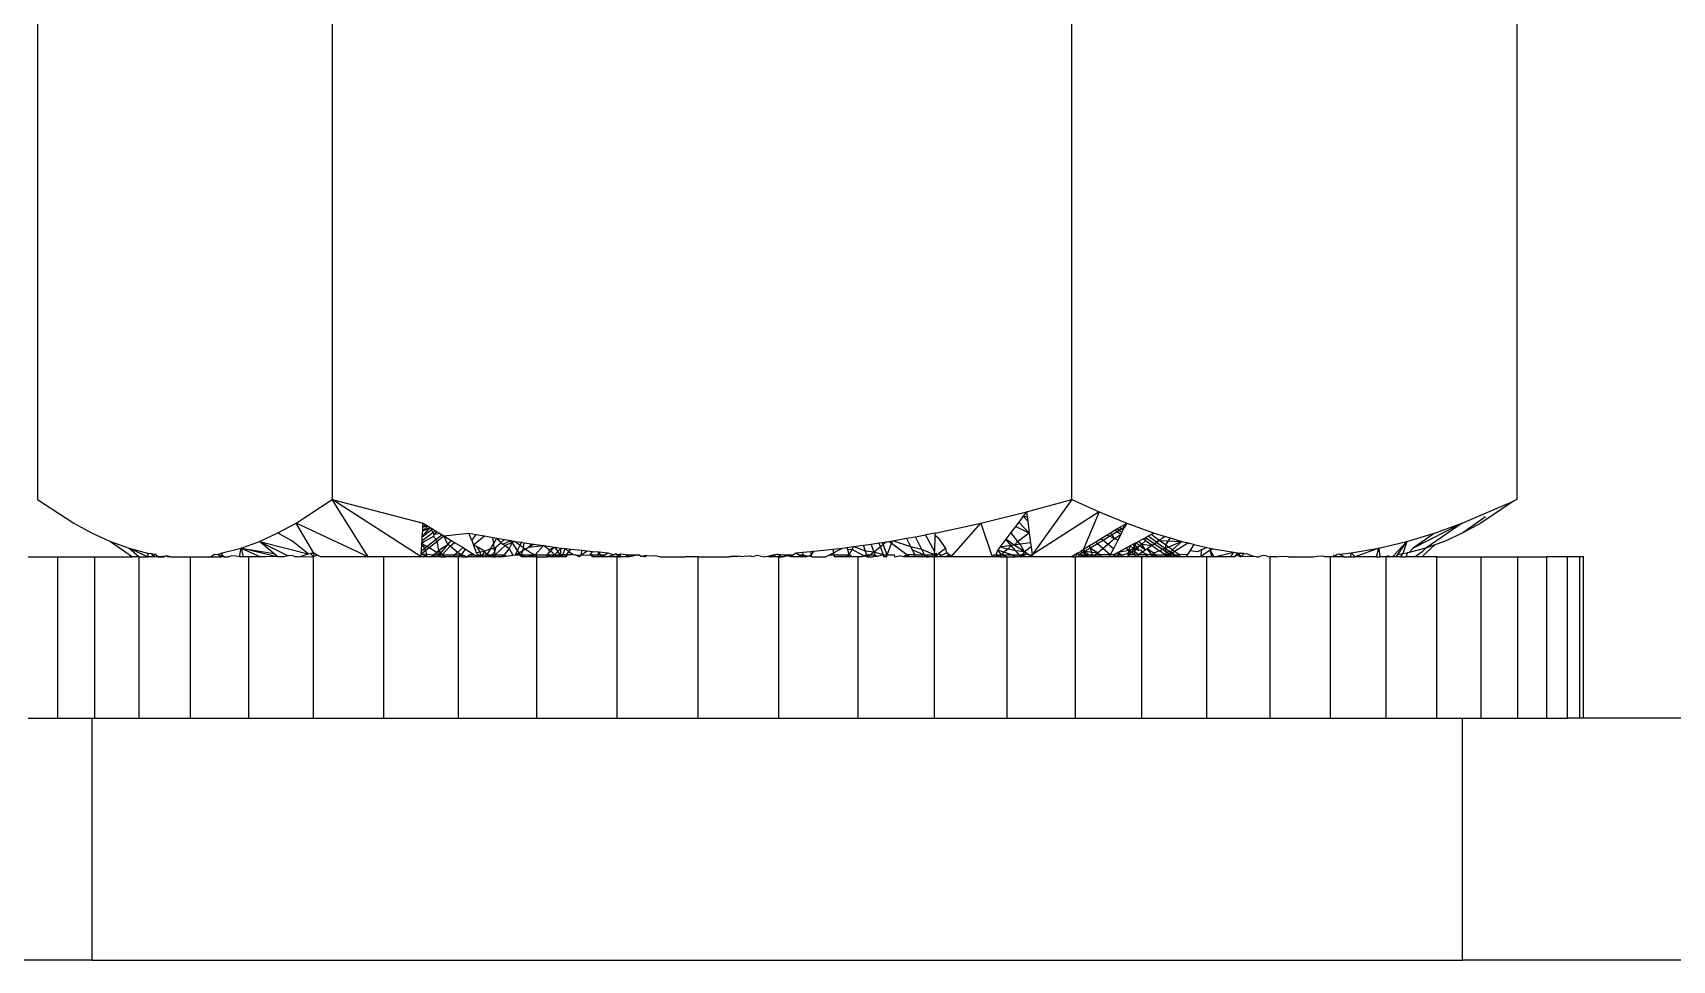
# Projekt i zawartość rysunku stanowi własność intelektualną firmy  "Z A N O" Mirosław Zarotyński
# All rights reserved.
# Model space of a CAD drawing. Header units: millimetres. Extents: x 243 to 2849, y 203 to 3454.
# Drawn here: x 664.19 to 684.52, y 1575.16 to 1586.66 of the extents above; entities that cross this region are included whole.
import ezdxf

# ---------------------------------------------------------------- set-up
doc = ezdxf.new("R2010")
doc.units = ezdxf.units.MM

msp = doc.modelspace()

# ---------------------------------------------------------------- linework, layer by layer
for p, q in [((664.25, 1587.442), (664.25, 1580.871)), ((667.906, 1587.442), (667.906, 1580.871)), ((677.08, 1580.871), (677.08, 1587.442)), ((682.599, 1587.442), (682.599, 1580.871)), ((664.25, 1580.871), (664.701, 1580.574)), ((667.459, 1580.577), (667.906, 1580.871)), ((667.906, 1580.871), (669.033, 1580.575)), ((668.353, 1580.156), (667.906, 1580.871)), ((669.008, 1580.156), (667.906, 1580.871)), ((676.516, 1580.715), (677.08, 1580.871)), ((677.08, 1580.871), (676.587, 1580.182)), ((677.08, 1580.871), (677.419, 1580.715)), ((681.92, 1580.574), (682.557, 1580.847)), ((682.557, 1580.847), (682.153, 1580.577)), ((682.599, 1580.871), (682.557, 1580.847)), ((675.95, 1580.574), (676.516, 1580.715)), ((676.476, 1580.662), (676.42, 1580.587)), ((676.516, 1580.715), (676.476, 1580.662)), ((676.531, 1580.602), (676.476, 1580.662)), ((676.525, 1580.649), (676.476, 1580.662)), ((676.516, 1580.715), (676.525, 1580.649)), ((676.525, 1580.649), (676.531, 1580.602)), ((677.419, 1580.715), (676.587, 1580.182)), ((677.419, 1580.715), (677.221, 1580.246)), ((677.419, 1580.715), (677.759, 1580.575)), ((682.209, 1580.655), (681.927, 1580.454)), ((664.701, 1580.574), (664.928, 1580.451)), ((664.928, 1580.451), (665.157, 1580.348)), ((667.005, 1580.35), (667.233, 1580.454)), ((667.233, 1580.454), (667.459, 1580.577)), ((667.233, 1580.454), (667.399, 1580.36)), ((668.353, 1580.156), (667.459, 1580.577)), ((667.678, 1580.202), (667.459, 1580.577)), ((669.02, 1580.359), (669.153, 1580.46)), ((669.023, 1580.404), (669.122, 1580.521)), ((669.023, 1580.404), (669.148, 1580.505)), ((669.023, 1580.404), (669.028, 1580.48)), ((669.028, 1580.48), (669.093, 1580.538)), ((669.028, 1580.48), (669.031, 1580.529)), ((669.028, 1580.48), (669.122, 1580.521)), ((669.031, 1580.529), (669.033, 1580.575)), ((669.031, 1580.529), (669.066, 1580.555)), ((669.031, 1580.529), (669.093, 1580.538)), ((669.033, 1580.575), (669.066, 1580.555)), ((669.066, 1580.555), (669.122, 1580.521)), ((669.122, 1580.521), (669.153, 1580.46)), ((669.122, 1580.521), (669.148, 1580.505)), ((669.148, 1580.505), (669.183, 1580.483)), ((669.148, 1580.505), (669.208, 1580.468)), ((669.153, 1580.46), (669.183, 1580.483)), ((669.153, 1580.46), (669.165, 1580.435)), ((669.165, 1580.435), (669.163, 1580.409)), ((669.208, 1580.468), (669.165, 1580.435)), ((669.165, 1580.435), (669.235, 1580.451)), ((669.183, 1580.483), (669.208, 1580.468)), ((669.195, 1580.377), (669.266, 1580.432)), ((669.208, 1580.468), (669.235, 1580.451)), ((669.235, 1580.451), (669.291, 1580.417)), ((669.235, 1580.451), (669.266, 1580.432)), ((669.266, 1580.432), (669.291, 1580.417)), ((669.291, 1580.417), (669.602, 1580.452)), ((669.602, 1580.452), (669.691, 1580.436)), ((669.637, 1580.361), (669.602, 1580.452)), ((669.637, 1580.361), (669.691, 1580.436)), ((669.691, 1580.436), (669.793, 1580.418)), ((675.141, 1580.408), (675.263, 1580.43)), ((675.382, 1580.452), (675.263, 1580.43)), ((675.376, 1580.23), (675.263, 1580.43)), ((675.382, 1580.452), (675.381, 1580.421)), ((675.382, 1580.452), (675.95, 1580.574)), ((675.582, 1580.156), (675.95, 1580.574)), ((675.95, 1580.574), (676.092, 1580.156)), ((676.321, 1580.458), (676.259, 1580.376)), ((676.38, 1580.536), (676.321, 1580.458)), ((676.411, 1580.347), (676.321, 1580.458)), ((676.42, 1580.587), (676.38, 1580.536)), ((676.551, 1580.451), (676.38, 1580.536)), ((676.551, 1580.451), (676.411, 1580.347)), ((676.551, 1580.451), (676.42, 1580.587)), ((676.531, 1580.602), (676.551, 1580.451)), ((676.551, 1580.451), (676.567, 1580.333)), ((677.519, 1580.428), (677.443, 1580.382)), ((677.558, 1580.452), (677.519, 1580.428)), ((677.519, 1580.428), (677.55, 1580.413)), ((677.58, 1580.431), (677.55, 1580.413)), ((677.616, 1580.487), (677.558, 1580.452)), ((677.58, 1580.431), (677.558, 1580.452)), ((677.641, 1580.468), (677.58, 1580.431)), ((677.608, 1580.384), (677.58, 1580.431)), ((677.608, 1580.384), (677.686, 1580.434)), ((677.643, 1580.504), (677.616, 1580.487)), ((677.641, 1580.468), (677.616, 1580.487)), ((677.732, 1580.524), (677.641, 1580.468)), ((677.686, 1580.434), (677.641, 1580.468)), ((677.67, 1580.52), (677.643, 1580.504)), ((677.7, 1580.461), (677.643, 1580.504)), ((677.686, 1580.434), (677.649, 1580.363)), ((677.715, 1580.548), (677.67, 1580.52)), ((677.714, 1580.488), (677.67, 1580.52)), ((677.7, 1580.461), (677.686, 1580.434)), ((677.7, 1580.461), (677.732, 1580.524)), ((677.715, 1580.548), (677.759, 1580.575)), ((677.732, 1580.524), (677.715, 1580.548)), ((677.759, 1580.575), (677.732, 1580.524)), ((677.759, 1580.575), (678.101, 1580.452)), ((678.064, 1580.433), (677.998, 1580.398)), ((678.101, 1580.452), (678.064, 1580.433)), ((678.163, 1580.361), (678.064, 1580.433)), ((678.101, 1580.452), (678.236, 1580.412)), ((681.234, 1580.349), (681.578, 1580.452)), ((681.92, 1580.574), (681.311, 1580.264)), ((681.578, 1580.452), (681.311, 1580.264)), ((681.92, 1580.574), (681.469, 1580.267)), ((681.578, 1580.452), (681.92, 1580.574)), ((681.927, 1580.454), (681.699, 1580.35)), ((682.153, 1580.577), (681.927, 1580.454)), ((665.157, 1580.348), (665.428, 1580.156)), ((665.157, 1580.348), (665.386, 1580.265)), ((665.386, 1580.265), (665.616, 1580.205)), ((665.386, 1580.265), (665.624, 1580.156)), ((665.386, 1580.265), (665.512, 1580.156)), ((666.543, 1580.206), (666.775, 1580.267)), ((666.755, 1580.156), (666.775, 1580.267)), ((666.775, 1580.267), (667.005, 1580.35)), ((666.775, 1580.267), (666.801, 1580.156)), ((667.204, 1580.163), (666.775, 1580.267)), ((666.775, 1580.267), (667.016, 1580.156)), ((666.775, 1580.267), (667.181, 1580.2)), ((667.181, 1580.2), (667.005, 1580.35)), ((667.005, 1580.35), (667.361, 1580.169)), ((667.005, 1580.35), (667.609, 1580.195)), ((667.609, 1580.195), (667.399, 1580.36)), ((669.01, 1580.196), (669.069, 1580.242)), ((669.01, 1580.196), (669.012, 1580.234)), ((669.012, 1580.234), (669.018, 1580.323)), ((669.012, 1580.234), (669.08, 1580.287)), ((669.018, 1580.323), (669.02, 1580.359)), ((669.051, 1580.348), (669.018, 1580.323)), ((669.018, 1580.323), (669.08, 1580.287)), ((669.069, 1580.242), (669.018, 1580.323)), ((669.02, 1580.359), (669.023, 1580.404)), ((669.163, 1580.409), (669.051, 1580.348)), ((669.069, 1580.242), (669.107, 1580.272)), ((669.078, 1580.192), (669.069, 1580.242)), ((669.08, 1580.287), (669.195, 1580.377)), ((669.08, 1580.287), (669.107, 1580.272)), ((669.107, 1580.272), (669.208, 1580.352)), ((669.107, 1580.272), (669.204, 1580.216)), ((669.163, 1580.409), (669.195, 1580.377)), ((669.195, 1580.377), (669.208, 1580.352)), ((669.204, 1580.216), (669.227, 1580.235)), ((669.208, 1580.352), (669.291, 1580.417)), ((669.227, 1580.235), (669.208, 1580.352)), ((669.227, 1580.235), (669.255, 1580.258)), ((669.227, 1580.235), (669.27, 1580.182)), ((669.235, 1580.182), (669.227, 1580.235)), ((669.235, 1580.182), (669.34, 1580.312)), ((669.255, 1580.258), (669.34, 1580.312)), ((669.27, 1580.182), (669.367, 1580.289)), ((669.291, 1580.417), (669.381, 1580.362)), ((669.34, 1580.312), (669.291, 1580.417)), ((669.34, 1580.312), (669.381, 1580.362)), ((669.367, 1580.289), (669.34, 1580.312)), ((669.367, 1580.289), (669.424, 1580.335)), ((669.458, 1580.211), (669.367, 1580.289)), ((669.381, 1580.362), (669.424, 1580.335)), ((669.424, 1580.335), (669.528, 1580.272)), ((669.528, 1580.272), (669.458, 1580.211)), ((669.511, 1580.182), (669.56, 1580.252)), ((669.528, 1580.272), (669.56, 1580.252)), ((669.56, 1580.252), (669.651, 1580.196)), ((669.637, 1580.361), (669.659, 1580.305)), ((669.659, 1580.305), (669.793, 1580.418)), ((669.695, 1580.285), (669.659, 1580.305)), ((669.696, 1580.209), (669.659, 1580.305)), ((669.794, 1580.23), (669.695, 1580.285)), ((669.695, 1580.285), (669.735, 1580.221)), ((669.696, 1580.209), (669.735, 1580.221)), ((669.735, 1580.221), (669.794, 1580.23)), ((669.735, 1580.221), (669.747, 1580.182)), ((669.776, 1580.182), (669.794, 1580.23)), ((669.793, 1580.418), (669.9, 1580.399)), ((669.794, 1580.23), (669.873, 1580.261)), ((669.826, 1580.182), (669.794, 1580.23)), ((669.826, 1580.182), (669.873, 1580.261)), ((669.873, 1580.261), (669.909, 1580.322)), ((669.873, 1580.261), (669.916, 1580.261)), ((669.9, 1580.399), (669.949, 1580.39)), ((669.909, 1580.322), (669.9, 1580.399)), ((669.909, 1580.322), (669.949, 1580.39)), ((669.916, 1580.261), (669.909, 1580.322)), ((669.916, 1580.261), (669.938, 1580.28)), ((669.922, 1580.219), (669.916, 1580.261)), ((669.922, 1580.219), (669.938, 1580.28)), ((670.05, 1580.297), (669.926, 1580.182)), ((669.938, 1580.28), (669.998, 1580.332)), ((669.949, 1580.39), (669.998, 1580.332)), ((669.949, 1580.39), (670.043, 1580.373)), ((669.998, 1580.332), (670.043, 1580.373)), ((669.998, 1580.332), (670.02, 1580.317)), ((670.02, 1580.317), (670.12, 1580.359)), ((670.02, 1580.317), (670.05, 1580.297)), ((670.102, 1580.262), (670.037, 1580.182)), ((670.043, 1580.373), (670.12, 1580.359)), ((670.137, 1580.334), (670.05, 1580.297)), ((670.05, 1580.297), (670.102, 1580.262)), ((670.137, 1580.334), (670.102, 1580.262)), ((670.102, 1580.262), (670.148, 1580.179)), ((670.137, 1580.334), (670.12, 1580.359)), ((670.12, 1580.359), (670.173, 1580.349)), ((670.173, 1580.349), (670.137, 1580.334)), ((670.205, 1580.235), (670.137, 1580.334)), ((670.173, 1580.349), (670.253, 1580.338)), ((670.173, 1580.349), (670.237, 1580.303)), ((670.181, 1580.182), (670.205, 1580.235)), ((670.205, 1580.235), (670.237, 1580.303)), ((670.224, 1580.207), (670.205, 1580.235)), ((670.224, 1580.207), (670.269, 1580.235)), ((670.237, 1580.303), (670.253, 1580.338)), ((670.237, 1580.303), (670.275, 1580.276)), ((670.253, 1580.338), (670.282, 1580.333)), ((670.255, 1580.182), (670.269, 1580.235)), ((670.275, 1580.276), (670.269, 1580.235)), ((670.269, 1580.235), (670.304, 1580.255)), ((670.282, 1580.333), (670.275, 1580.276)), ((670.275, 1580.276), (670.304, 1580.255)), ((670.282, 1580.333), (670.379, 1580.319)), ((670.304, 1580.255), (670.342, 1580.278)), ((670.304, 1580.255), (670.367, 1580.211)), ((670.342, 1580.278), (670.379, 1580.319)), ((670.342, 1580.278), (670.405, 1580.316)), ((670.342, 1580.278), (670.525, 1580.298)), ((670.379, 1580.319), (670.405, 1580.316)), ((670.405, 1580.316), (670.525, 1580.298)), ((670.425, 1580.182), (670.525, 1580.298)), ((670.596, 1580.244), (670.525, 1580.298)), ((670.525, 1580.298), (670.662, 1580.279)), ((670.596, 1580.244), (670.662, 1580.279)), ((670.602, 1580.214), (670.596, 1580.244)), ((670.602, 1580.214), (670.662, 1580.279)), ((670.662, 1580.279), (670.747, 1580.266)), ((670.662, 1580.279), (670.705, 1580.223)), ((670.664, 1580.182), (670.705, 1580.223)), ((670.705, 1580.223), (670.747, 1580.266)), ((670.738, 1580.182), (670.705, 1580.223)), ((670.738, 1580.182), (670.747, 1580.266)), ((670.747, 1580.266), (670.793, 1580.262)), ((670.766, 1580.182), (670.793, 1580.262)), ((670.793, 1580.262), (670.864, 1580.254)), ((670.839, 1580.221), (670.793, 1580.262)), ((670.81, 1580.182), (670.839, 1580.221)), ((670.839, 1580.221), (670.864, 1580.254)), ((670.895, 1580.182), (670.839, 1580.221)), ((670.864, 1580.254), (671.003, 1580.24)), ((670.996, 1580.182), (671.003, 1580.24)), ((670.996, 1580.182), (671.068, 1580.233)), ((671.003, 1580.24), (671.068, 1580.233)), ((671.068, 1580.233), (671.136, 1580.226)), ((671.107, 1580.182), (671.136, 1580.226)), ((671.136, 1580.226), (671.213, 1580.218)), ((673.744, 1580.215), (673.84, 1580.225)), ((673.84, 1580.225), (673.878, 1580.229)), ((673.851, 1580.182), (673.84, 1580.225)), ((673.851, 1580.182), (673.878, 1580.229)), ((673.878, 1580.229), (674.117, 1580.254)), ((674.073, 1580.182), (674.236, 1580.266)), ((674.117, 1580.254), (674.236, 1580.266)), ((674.132, 1580.182), (674.117, 1580.254)), ((674.236, 1580.266), (674.289, 1580.274)), ((674.289, 1580.274), (674.37, 1580.285)), ((674.299, 1580.244), (674.289, 1580.274)), ((674.353, 1580.251), (674.299, 1580.244)), ((674.319, 1580.182), (674.299, 1580.244)), ((674.319, 1580.182), (674.353, 1580.251)), ((674.353, 1580.251), (674.37, 1580.285)), ((674.473, 1580.182), (674.353, 1580.251)), ((674.37, 1580.285), (674.496, 1580.303)), ((674.52, 1580.228), (674.37, 1580.285)), ((674.496, 1580.303), (674.592, 1580.317)), ((674.52, 1580.228), (674.496, 1580.303)), ((674.535, 1580.182), (674.52, 1580.228)), ((674.628, 1580.214), (674.52, 1580.228)), ((674.592, 1580.317), (674.686, 1580.331)), ((674.628, 1580.214), (674.592, 1580.317)), ((674.704, 1580.283), (674.628, 1580.214)), ((674.686, 1580.331), (674.726, 1580.336)), ((674.704, 1580.283), (674.686, 1580.331)), ((674.737, 1580.309), (674.704, 1580.283)), ((674.742, 1580.182), (674.704, 1580.283)), ((674.726, 1580.336), (674.782, 1580.344)), ((674.737, 1580.309), (674.726, 1580.336)), ((674.782, 1580.344), (674.737, 1580.309)), ((674.787, 1580.182), (674.737, 1580.309)), ((674.782, 1580.344), (674.81, 1580.349)), ((674.787, 1580.182), (674.843, 1580.324)), ((674.81, 1580.349), (674.857, 1580.357)), ((674.843, 1580.324), (674.81, 1580.349)), ((674.843, 1580.324), (674.857, 1580.357)), ((675.032, 1580.182), (674.843, 1580.324)), ((674.857, 1580.357), (675.03, 1580.388)), ((675.083, 1580.281), (674.857, 1580.357)), ((675.03, 1580.388), (675.141, 1580.408)), ((675.083, 1580.281), (675.03, 1580.388)), ((675.101, 1580.243), (675.083, 1580.281)), ((675.22, 1580.247), (675.083, 1580.281)), ((675.131, 1580.182), (675.101, 1580.243)), ((675.101, 1580.243), (675.251, 1580.182)), ((675.22, 1580.247), (675.141, 1580.408)), ((675.251, 1580.182), (675.22, 1580.247)), ((675.375, 1580.182), (675.22, 1580.247)), ((675.375, 1580.182), (675.376, 1580.23)), ((675.381, 1580.421), (675.376, 1580.23)), ((675.425, 1580.388), (675.381, 1580.421)), ((675.425, 1580.388), (675.51, 1580.263)), ((675.51, 1580.263), (675.43, 1580.2)), ((675.51, 1580.263), (675.524, 1580.206)), ((676.159, 1580.244), (676.137, 1580.182)), ((676.185, 1580.278), (676.159, 1580.244)), ((676.206, 1580.182), (676.159, 1580.244)), ((676.159, 1580.244), (676.236, 1580.217)), ((676.259, 1580.376), (676.185, 1580.278)), ((676.325, 1580.298), (676.185, 1580.278)), ((676.286, 1580.254), (676.185, 1580.278)), ((676.286, 1580.254), (676.236, 1580.217)), ((676.364, 1580.304), (676.259, 1580.376)), ((676.325, 1580.298), (676.259, 1580.376)), ((676.325, 1580.298), (676.286, 1580.254)), ((676.383, 1580.231), (676.286, 1580.254)), ((676.364, 1580.304), (676.325, 1580.298)), ((676.383, 1580.231), (676.325, 1580.298)), ((676.411, 1580.347), (676.364, 1580.304)), ((676.437, 1580.315), (676.364, 1580.304)), ((676.49, 1580.219), (676.364, 1580.304)), ((676.425, 1580.182), (676.383, 1580.231)), ((676.49, 1580.219), (676.383, 1580.231)), ((676.437, 1580.315), (676.411, 1580.347)), ((676.567, 1580.333), (676.437, 1580.315)), ((676.49, 1580.219), (676.437, 1580.315)), ((676.574, 1580.282), (676.49, 1580.219)), ((676.567, 1580.333), (676.574, 1580.282)), ((676.574, 1580.282), (676.587, 1580.182)), ((677.151, 1580.203), (677.189, 1580.226)), ((677.221, 1580.246), (677.189, 1580.226)), ((677.214, 1580.21), (677.189, 1580.226)), ((677.242, 1580.227), (677.214, 1580.21)), ((677.298, 1580.293), (677.221, 1580.246)), ((677.258, 1580.182), (677.221, 1580.246)), ((677.242, 1580.227), (677.221, 1580.246)), ((677.306, 1580.265), (677.242, 1580.227)), ((677.291, 1580.182), (677.242, 1580.227)), ((677.242, 1580.227), (677.397, 1580.206)), ((677.375, 1580.34), (677.298, 1580.293)), ((677.306, 1580.265), (677.298, 1580.293)), ((677.397, 1580.32), (677.306, 1580.265)), ((677.397, 1580.206), (677.306, 1580.265)), ((677.306, 1580.265), (677.331, 1580.182)), ((677.443, 1580.382), (677.375, 1580.34)), ((677.397, 1580.32), (677.375, 1580.34)), ((677.466, 1580.362), (677.397, 1580.32)), ((677.464, 1580.262), (677.397, 1580.32)), ((677.397, 1580.206), (677.464, 1580.262)), ((677.466, 1580.362), (677.443, 1580.382)), ((677.464, 1580.262), (677.525, 1580.314)), ((677.555, 1580.182), (677.464, 1580.262)), ((677.55, 1580.413), (677.466, 1580.362)), ((677.525, 1580.314), (677.466, 1580.362)), ((677.525, 1580.314), (677.608, 1580.384)), ((677.594, 1580.257), (677.525, 1580.314)), ((677.55, 1580.413), (677.608, 1580.384)), ((677.594, 1580.257), (677.555, 1580.182)), ((677.649, 1580.363), (677.594, 1580.257)), ((677.649, 1580.363), (677.608, 1580.384)), ((677.749, 1580.266), (677.649, 1580.213)), ((677.785, 1580.237), (677.649, 1580.213)), ((677.796, 1580.291), (677.749, 1580.266)), ((677.785, 1580.237), (677.749, 1580.266)), ((677.785, 1580.237), (677.779, 1580.207)), ((677.796, 1580.291), (677.785, 1580.237)), ((677.785, 1580.237), (677.85, 1580.264)), ((677.814, 1580.214), (677.785, 1580.237)), ((677.841, 1580.315), (677.796, 1580.291)), ((677.796, 1580.291), (677.85, 1580.264)), ((677.85, 1580.264), (677.814, 1580.214)), ((677.814, 1580.214), (677.856, 1580.223)), ((677.872, 1580.331), (677.841, 1580.315)), ((677.898, 1580.272), (677.841, 1580.315)), ((677.841, 1580.315), (677.85, 1580.264)), ((677.85, 1580.264), (677.872, 1580.331)), ((677.898, 1580.272), (677.85, 1580.264)), ((677.85, 1580.264), (677.875, 1580.252)), ((677.856, 1580.223), (677.85, 1580.264)), ((677.856, 1580.223), (677.855, 1580.182)), ((677.856, 1580.223), (677.875, 1580.252)), ((677.904, 1580.182), (677.856, 1580.223)), ((677.872, 1580.331), (677.902, 1580.347)), ((677.922, 1580.294), (677.872, 1580.331)), ((677.875, 1580.252), (677.898, 1580.272)), ((677.875, 1580.252), (677.909, 1580.235)), ((677.922, 1580.294), (677.898, 1580.272)), ((677.909, 1580.235), (677.898, 1580.272)), ((677.902, 1580.347), (677.964, 1580.38)), ((677.946, 1580.315), (677.902, 1580.347)), ((677.939, 1580.241), (677.909, 1580.235)), ((677.946, 1580.315), (677.922, 1580.294)), ((677.991, 1580.242), (677.922, 1580.294)), ((677.951, 1580.214), (677.939, 1580.241)), ((677.994, 1580.358), (677.946, 1580.315)), ((677.991, 1580.242), (677.946, 1580.315)), ((677.946, 1580.315), (678.074, 1580.3)), ((677.991, 1580.242), (677.951, 1580.214)), ((677.964, 1580.38), (677.998, 1580.398)), ((677.994, 1580.358), (677.964, 1580.38)), ((678.012, 1580.257), (677.991, 1580.242)), ((677.998, 1580.398), (677.994, 1580.358)), ((678.074, 1580.3), (677.994, 1580.358)), ((677.998, 1580.398), (678.105, 1580.321)), ((678.074, 1580.3), (678.012, 1580.257)), ((678.071, 1580.182), (678.012, 1580.257)), ((678.097, 1580.202), (678.012, 1580.257)), ((678.13, 1580.338), (678.026, 1580.413)), ((678.105, 1580.321), (678.074, 1580.3)), ((678.074, 1580.3), (678.168, 1580.232)), ((678.168, 1580.232), (678.097, 1580.202)), ((678.163, 1580.361), (678.105, 1580.321)), ((678.105, 1580.321), (678.13, 1580.338)), ((678.105, 1580.321), (678.207, 1580.248)), ((678.13, 1580.338), (678.163, 1580.361)), ((678.13, 1580.338), (678.238, 1580.262)), ((678.236, 1580.412), (678.163, 1580.361)), ((678.24, 1580.306), (678.163, 1580.361)), ((678.163, 1580.361), (678.444, 1580.349)), ((678.207, 1580.248), (678.168, 1580.232)), ((678.237, 1580.182), (678.168, 1580.232)), ((678.238, 1580.262), (678.207, 1580.248)), ((678.25, 1580.217), (678.207, 1580.248)), ((678.236, 1580.412), (678.3, 1580.392)), ((678.24, 1580.306), (678.238, 1580.262)), ((678.278, 1580.279), (678.238, 1580.262)), ((678.238, 1580.262), (678.25, 1580.217)), ((678.3, 1580.218), (678.238, 1580.262)), ((678.3, 1580.392), (678.24, 1580.306)), ((678.278, 1580.279), (678.24, 1580.306)), ((678.444, 1580.349), (678.278, 1580.279)), ((678.327, 1580.243), (678.278, 1580.279)), ((678.3, 1580.392), (678.444, 1580.349)), ((678.3, 1580.218), (678.327, 1580.243)), ((678.35, 1580.226), (678.322, 1580.202)), ((678.444, 1580.349), (678.327, 1580.243)), ((678.35, 1580.226), (678.327, 1580.243)), ((678.525, 1580.33), (678.35, 1580.226)), ((678.412, 1580.182), (678.35, 1580.226)), ((678.444, 1580.349), (678.525, 1580.33)), ((678.516, 1580.186), (678.545, 1580.233)), ((678.525, 1580.33), (678.595, 1580.313)), ((678.545, 1580.233), (678.595, 1580.313)), ((678.638, 1580.222), (678.545, 1580.233)), ((678.595, 1580.313), (678.752, 1580.275)), ((678.685, 1580.244), (678.638, 1580.222)), ((678.685, 1580.244), (678.675, 1580.156)), ((678.795, 1580.239), (678.675, 1580.156)), ((678.752, 1580.275), (678.685, 1580.244)), ((678.752, 1580.275), (678.79, 1580.266)), ((678.79, 1580.266), (678.832, 1580.259)), ((678.79, 1580.266), (678.795, 1580.239)), ((678.832, 1580.259), (678.795, 1580.239)), ((678.795, 1580.239), (678.811, 1580.156)), ((678.844, 1580.156), (678.795, 1580.239)), ((678.832, 1580.259), (679.088, 1580.214)), ((680.541, 1580.206), (680.888, 1580.266)), ((680.888, 1580.266), (680.591, 1580.156)), ((680.858, 1580.156), (680.888, 1580.266)), ((680.888, 1580.266), (681.234, 1580.349)), ((680.888, 1580.266), (680.898, 1580.156)), ((681.234, 1580.349), (681.06, 1580.164)), ((681.123, 1580.188), (681.234, 1580.349)), ((681.234, 1580.349), (681.182, 1580.198)), ((681.469, 1580.267), (681.264, 1580.213)), ((681.311, 1580.264), (681.264, 1580.213)), ((681.423, 1580.221), (681.337, 1580.156)), ((681.579, 1580.307), (681.421, 1580.156)), ((681.469, 1580.267), (681.423, 1580.221)), ((681.579, 1580.307), (681.469, 1580.267)), ((681.699, 1580.35), (681.579, 1580.307)), ((664.135, 1580.156), (664.505, 1580.156)), ((664.505, 1578.156), (664.505, 1580.156)), ((664.505, 1580.156), (664.964, 1580.156)), ((664.964, 1578.156), (664.964, 1580.156)), ((664.964, 1580.156), (665.428, 1580.156)), ((665.512, 1580.156), (665.428, 1580.156)), ((665.512, 1578.156), (665.512, 1580.156)), ((665.512, 1580.156), (665.624, 1580.156)), ((665.616, 1580.205), (665.624, 1580.156)), ((665.616, 1580.205), (665.661, 1580.198)), ((665.69, 1580.156), (665.624, 1580.156)), ((665.661, 1580.198), (665.69, 1580.156)), ((665.661, 1580.198), (665.706, 1580.191)), ((665.706, 1580.191), (665.69, 1580.156)), ((665.748, 1580.156), (665.69, 1580.156)), ((665.748, 1580.156), (665.706, 1580.191)), ((665.79, 1580.164), (665.748, 1580.156)), ((665.748, 1580.156), (665.823, 1580.156)), ((665.79, 1580.164), (665.846, 1580.169)), ((665.846, 1580.169), (665.823, 1580.156)), ((665.905, 1580.156), (665.846, 1580.169)), ((665.846, 1580.169), (665.87, 1580.156)), ((665.905, 1580.156), (665.87, 1580.156)), ((665.905, 1580.156), (666.15, 1580.156)), ((666.15, 1578.156), (666.15, 1580.156)), ((666.15, 1580.156), (666.396, 1580.156)), ((666.396, 1580.156), (666.448, 1580.191)), ((666.396, 1580.156), (666.525, 1580.156)), ((666.448, 1580.191), (666.486, 1580.187)), ((666.486, 1580.187), (666.543, 1580.206)), ((666.525, 1580.156), (666.486, 1580.187)), ((666.543, 1580.206), (666.525, 1580.156)), ((666.564, 1580.156), (666.525, 1580.156)), ((666.534, 1580.182), (666.543, 1580.206)), ((666.564, 1580.156), (666.534, 1580.182)), ((666.564, 1580.156), (666.619, 1580.156)), ((666.658, 1580.169), (666.619, 1580.156)), ((666.709, 1580.167), (666.658, 1580.169)), ((666.755, 1580.156), (666.709, 1580.167)), ((666.801, 1580.156), (666.755, 1580.156)), ((666.873, 1580.156), (666.801, 1580.156)), ((666.873, 1578.156), (666.873, 1580.156)), ((667.016, 1580.156), (666.873, 1580.156)), ((667.087, 1580.156), (667.016, 1580.156)), ((667.204, 1580.163), (667.087, 1580.156)), ((667.232, 1580.156), (667.181, 1580.2)), ((667.232, 1580.156), (667.204, 1580.163)), ((667.31, 1580.156), (667.232, 1580.156)), ((667.361, 1580.169), (667.31, 1580.156)), ((667.408, 1580.174), (667.361, 1580.169)), ((667.447, 1580.156), (667.408, 1580.174)), ((667.482, 1580.156), (667.447, 1580.156)), ((667.482, 1580.156), (667.51, 1580.163)), ((667.51, 1580.163), (667.609, 1580.195)), ((667.51, 1580.163), (667.675, 1580.156)), ((667.609, 1580.195), (667.678, 1580.202)), ((667.609, 1580.195), (667.638, 1580.198)), ((667.678, 1580.202), (667.638, 1580.198)), ((667.675, 1580.156), (667.638, 1580.198)), ((667.678, 1580.202), (667.675, 1580.156)), ((667.721, 1580.178), (667.675, 1580.156)), ((667.675, 1578.156), (667.675, 1580.156)), ((667.721, 1580.178), (667.678, 1580.202)), ((667.759, 1580.156), (667.721, 1580.178)), ((668.353, 1580.156), (667.759, 1580.156)), ((668.546, 1580.156), (668.353, 1580.156)), ((668.546, 1578.156), (668.546, 1580.156)), ((669.008, 1580.156), (668.546, 1580.156)), ((669.008, 1580.156), (669.01, 1580.196)), ((669.084, 1580.156), (669.008, 1580.156)), ((669.084, 1580.156), (669.01, 1580.196)), ((669.01, 1580.196), (669.078, 1580.192)), ((669.078, 1580.192), (669.163, 1580.182)), ((669.084, 1580.156), (669.078, 1580.192)), ((669.129, 1580.156), (669.084, 1580.156)), ((669.129, 1580.156), (669.163, 1580.182)), ((669.163, 1580.156), (669.129, 1580.156)), ((669.163, 1580.182), (669.204, 1580.216)), ((669.163, 1580.182), (669.209, 1580.189)), ((669.163, 1580.182), (669.163, 1580.156)), ((669.163, 1580.182), (669.235, 1580.182)), ((669.256, 1580.156), (669.163, 1580.156)), ((669.204, 1580.216), (669.209, 1580.189)), ((669.209, 1580.189), (669.235, 1580.182)), ((669.27, 1580.182), (669.209, 1580.189)), ((669.256, 1580.156), (669.209, 1580.189)), ((669.256, 1580.156), (669.235, 1580.182)), ((669.235, 1580.182), (669.27, 1580.182)), ((669.256, 1580.156), (669.307, 1580.156)), ((669.27, 1580.182), (669.307, 1580.156)), ((669.27, 1580.182), (669.425, 1580.182)), ((669.407, 1580.156), (669.307, 1580.156)), ((669.425, 1580.182), (669.407, 1580.156)), ((669.473, 1580.156), (669.407, 1580.156)), ((669.458, 1580.211), (669.425, 1580.182)), ((669.425, 1580.182), (669.511, 1580.182)), ((669.511, 1580.182), (669.458, 1580.211)), ((669.473, 1580.156), (669.511, 1580.182)), ((669.473, 1578.156), (669.473, 1580.156)), ((669.521, 1580.156), (669.473, 1580.156)), ((669.574, 1580.156), (669.511, 1580.182)), ((669.521, 1580.156), (669.511, 1580.182)), ((669.521, 1580.156), (669.574, 1580.156)), ((669.574, 1580.156), (669.604, 1580.182)), ((669.716, 1580.156), (669.574, 1580.156)), ((669.604, 1580.182), (669.651, 1580.196)), ((669.604, 1580.182), (669.675, 1580.182)), ((669.651, 1580.196), (669.716, 1580.156)), ((669.706, 1580.182), (669.696, 1580.209)), ((669.706, 1580.182), (669.774, 1580.156)), ((669.706, 1580.182), (669.747, 1580.182)), ((669.716, 1580.156), (669.706, 1580.182)), ((669.747, 1580.182), (669.716, 1580.156)), ((669.747, 1580.156), (669.716, 1580.156)), ((669.774, 1580.156), (669.716, 1580.156)), ((669.747, 1580.182), (669.747, 1580.156)), ((669.747, 1580.182), (669.776, 1580.182)), ((669.747, 1580.182), (669.774, 1580.156)), ((669.823, 1580.156), (669.747, 1580.156)), ((669.823, 1580.156), (669.774, 1580.156)), ((669.776, 1580.182), (669.826, 1580.182)), ((669.823, 1580.156), (669.826, 1580.182)), ((669.884, 1580.182), (669.823, 1580.156)), ((669.895, 1580.156), (669.823, 1580.156)), ((669.895, 1580.156), (669.826, 1580.182)), ((669.826, 1580.182), (669.884, 1580.182)), ((669.884, 1580.182), (669.922, 1580.219)), ((669.884, 1580.182), (669.929, 1580.156)), ((669.884, 1580.182), (669.926, 1580.182)), ((669.895, 1580.156), (669.929, 1580.156)), ((669.926, 1580.182), (669.922, 1580.219)), ((669.926, 1580.182), (670.037, 1580.182)), ((669.929, 1580.156), (669.926, 1580.182)), ((669.994, 1580.156), (669.929, 1580.156)), ((669.994, 1580.156), (670.037, 1580.182)), ((670.037, 1580.156), (669.994, 1580.156)), ((670.037, 1580.182), (670.037, 1580.156)), ((670.037, 1580.182), (670.068, 1580.167)), ((670.068, 1580.167), (670.037, 1580.156)), ((670.068, 1580.167), (670.148, 1580.179)), ((670.148, 1580.179), (670.181, 1580.182)), ((670.181, 1580.182), (670.224, 1580.207)), ((670.181, 1580.182), (670.221, 1580.182)), ((670.255, 1580.182), (670.181, 1580.182)), ((670.221, 1580.182), (670.255, 1580.182)), ((670.259, 1580.156), (670.221, 1580.182)), ((670.259, 1580.156), (670.224, 1580.207)), ((670.255, 1580.182), (670.301, 1580.156)), ((670.255, 1580.182), (670.259, 1580.156)), ((670.255, 1580.182), (670.425, 1580.182)), ((670.301, 1580.156), (670.259, 1580.156)), ((670.301, 1580.156), (670.425, 1580.182)), ((670.443, 1580.156), (670.301, 1580.156)), ((670.367, 1580.211), (670.425, 1580.182)), ((670.425, 1580.182), (670.443, 1580.156)), ((670.425, 1580.182), (670.572, 1580.182)), ((670.443, 1578.156), (670.443, 1580.156)), ((670.443, 1580.156), (670.573, 1580.156)), ((670.572, 1580.182), (670.602, 1580.214)), ((670.626, 1580.156), (670.572, 1580.182)), ((670.572, 1580.182), (670.664, 1580.182)), ((670.573, 1580.156), (670.572, 1580.182)), ((670.626, 1580.156), (670.573, 1580.156)), ((670.63, 1580.219), (670.602, 1580.214)), ((670.626, 1580.156), (670.664, 1580.182)), ((670.712, 1580.156), (670.626, 1580.156)), ((670.664, 1580.182), (670.63, 1580.219)), ((670.664, 1580.182), (670.712, 1580.156)), ((670.664, 1580.182), (670.738, 1580.182)), ((670.738, 1580.182), (670.712, 1580.156)), ((670.758, 1580.156), (670.712, 1580.156)), ((670.758, 1580.156), (670.738, 1580.182)), ((670.766, 1580.182), (670.738, 1580.182)), ((670.738, 1580.182), (670.81, 1580.182)), ((670.758, 1580.156), (670.766, 1580.182)), ((670.81, 1580.156), (670.758, 1580.156)), ((670.81, 1580.182), (670.766, 1580.182)), ((670.81, 1580.182), (670.81, 1580.156)), ((670.895, 1580.182), (670.81, 1580.182)), ((670.929, 1580.177), (670.895, 1580.182)), ((670.929, 1580.177), (670.996, 1580.182)), ((670.972, 1580.156), (670.929, 1580.177)), ((670.972, 1580.156), (670.996, 1580.182)), ((670.996, 1580.182), (671.055, 1580.178)), ((671.055, 1580.178), (671.107, 1580.182)), ((671.107, 1580.182), (671.146, 1580.156)), ((671.107, 1580.182), (671.203, 1580.182)), ((671.203, 1580.156), (671.146, 1580.156)), ((671.203, 1580.182), (671.213, 1580.218)), ((671.203, 1580.182), (671.203, 1580.156)), ((671.203, 1580.182), (671.288, 1580.182)), ((671.247, 1580.156), (671.203, 1580.156)), ((671.247, 1580.156), (671.213, 1580.218)), ((671.213, 1580.218), (671.326, 1580.206)), ((671.247, 1580.156), (671.288, 1580.182)), ((671.315, 1580.156), (671.247, 1580.156)), ((671.288, 1580.182), (671.326, 1580.206)), ((671.402, 1580.182), (671.315, 1580.156)), ((671.439, 1580.156), (671.315, 1580.156)), ((671.326, 1580.206), (671.402, 1580.182)), ((671.402, 1580.182), (671.424, 1580.2)), ((671.424, 1580.2), (671.481, 1580.156)), ((671.424, 1580.2), (671.446, 1580.182)), ((671.439, 1580.156), (671.446, 1580.182)), ((671.439, 1578.156), (671.439, 1580.156)), ((671.439, 1580.156), (671.481, 1580.156)), ((671.446, 1580.182), (671.483, 1580.196)), ((671.446, 1580.182), (671.481, 1580.156)), ((671.481, 1580.156), (671.483, 1580.196)), ((671.546, 1580.156), (671.481, 1580.156)), ((671.483, 1580.196), (671.577, 1580.182)), ((671.577, 1580.182), (671.546, 1580.156)), ((671.598, 1580.156), (671.546, 1580.156)), ((671.577, 1580.182), (671.598, 1580.156)), ((671.577, 1580.182), (671.706, 1580.182)), ((671.706, 1580.182), (671.598, 1580.156)), ((671.736, 1580.164), (671.706, 1580.182)), ((671.803, 1580.175), (671.736, 1580.164)), ((671.784, 1580.156), (671.736, 1580.164)), ((671.784, 1580.156), (671.803, 1580.175)), ((671.803, 1580.175), (671.908, 1580.169)), ((671.97, 1580.156), (671.908, 1580.169)), ((671.97, 1580.156), (672.282, 1580.156)), ((672.35, 1580.159), (672.282, 1580.156)), ((672.315, 1580.156), (672.282, 1580.156)), ((672.35, 1580.159), (672.315, 1580.156)), ((672.401, 1580.156), (672.35, 1580.159)), ((672.446, 1580.156), (672.401, 1580.156)), ((672.446, 1578.156), (672.446, 1580.156)), ((672.446, 1580.156), (672.825, 1580.156)), ((672.825, 1580.156), (672.888, 1580.165)), ((672.855, 1580.164), (672.825, 1580.156)), ((672.888, 1580.165), (672.855, 1580.164)), ((672.888, 1580.165), (672.942, 1580.166)), ((672.995, 1580.156), (672.942, 1580.166)), ((673.033, 1580.168), (672.995, 1580.156)), ((673.033, 1580.168), (673.08, 1580.169)), ((673.117, 1580.156), (673.08, 1580.169)), ((673.176, 1580.175), (673.117, 1580.156)), ((673.25, 1580.156), (673.176, 1580.175)), ((673.25, 1580.156), (673.308, 1580.168)), ((673.308, 1580.168), (673.374, 1580.182)), ((673.308, 1580.168), (673.333, 1580.156)), ((673.333, 1580.156), (673.374, 1580.182)), ((673.413, 1580.156), (673.333, 1580.156)), ((673.374, 1580.182), (673.425, 1580.191)), ((673.413, 1580.156), (673.374, 1580.182)), ((673.447, 1580.156), (673.413, 1580.156)), ((673.425, 1580.191), (673.519, 1580.182)), ((673.476, 1580.156), (673.425, 1580.191)), ((673.447, 1578.156), (673.447, 1580.156)), ((673.506, 1580.156), (673.447, 1580.156)), ((673.447, 1580.156), (673.476, 1580.156)), ((673.506, 1580.156), (673.476, 1580.156)), ((673.506, 1580.156), (673.519, 1580.182)), ((673.574, 1580.182), (673.506, 1580.156)), ((673.55, 1580.17), (673.506, 1580.156)), ((673.519, 1580.182), (673.574, 1580.182)), ((673.599, 1580.156), (673.55, 1580.17)), ((673.574, 1580.182), (673.599, 1580.156)), ((673.574, 1580.182), (673.617, 1580.182)), ((673.617, 1580.182), (673.599, 1580.156)), ((673.732, 1580.156), (673.599, 1580.156)), ((673.617, 1580.182), (673.658, 1580.206)), ((673.658, 1580.206), (673.744, 1580.215)), ((673.658, 1580.206), (673.694, 1580.182)), ((673.694, 1580.182), (673.732, 1580.156)), ((673.694, 1580.182), (673.747, 1580.182)), ((673.747, 1580.182), (673.732, 1580.156)), ((673.776, 1580.156), (673.732, 1580.156)), ((673.747, 1580.182), (673.744, 1580.215)), ((673.747, 1580.182), (673.804, 1580.166)), ((673.776, 1580.156), (673.804, 1580.166)), ((673.804, 1580.166), (673.851, 1580.182)), ((673.854, 1580.156), (673.804, 1580.166)), ((673.854, 1580.156), (673.851, 1580.182)), ((673.854, 1580.156), (674.024, 1580.156)), ((674.024, 1580.156), (674.073, 1580.182)), ((674.073, 1580.182), (674.132, 1580.182)), ((674.132, 1580.182), (674.132, 1580.156)), ((674.132, 1580.182), (674.319, 1580.182)), ((674.278, 1580.156), (674.132, 1580.156)), ((674.278, 1580.156), (674.319, 1580.182)), ((674.356, 1580.156), (674.278, 1580.156)), ((674.356, 1580.156), (674.319, 1580.182)), ((674.427, 1580.156), (674.356, 1580.156)), ((674.427, 1580.156), (674.502, 1580.172)), ((674.427, 1578.156), (674.427, 1580.156)), ((674.467, 1580.156), (674.427, 1580.156)), ((674.535, 1580.182), (674.467, 1580.156)), ((674.502, 1580.172), (674.467, 1580.156)), ((674.502, 1580.172), (674.473, 1580.182)), ((674.502, 1580.172), (674.535, 1580.182)), ((674.502, 1580.172), (674.545, 1580.156)), ((674.535, 1580.182), (674.577, 1580.182)), ((674.535, 1580.182), (674.545, 1580.156)), ((674.577, 1580.182), (674.545, 1580.156)), ((674.545, 1580.156), (674.614, 1580.156)), ((674.628, 1580.214), (674.577, 1580.182)), ((674.577, 1580.182), (674.639, 1580.182)), ((674.639, 1580.182), (674.614, 1580.156)), ((674.663, 1580.163), (674.614, 1580.156)), ((674.639, 1580.182), (674.628, 1580.214)), ((674.742, 1580.182), (674.628, 1580.214)), ((674.639, 1580.182), (674.663, 1580.163)), ((674.742, 1580.182), (674.663, 1580.163)), ((674.742, 1580.182), (674.742, 1580.156)), ((674.742, 1580.182), (674.787, 1580.182)), ((674.783, 1580.156), (674.742, 1580.156)), ((674.783, 1580.156), (674.787, 1580.182)), ((674.787, 1580.182), (674.874, 1580.182)), ((674.874, 1580.182), (674.88, 1580.156)), ((674.88, 1580.156), (674.941, 1580.169)), ((674.99, 1580.156), (674.941, 1580.169)), ((675.032, 1580.182), (674.99, 1580.156)), ((675.066, 1580.156), (674.99, 1580.156)), ((675.066, 1580.156), (675.032, 1580.182)), ((675.131, 1580.182), (675.032, 1580.182)), ((675.131, 1580.156), (675.066, 1580.156)), ((675.131, 1580.182), (675.131, 1580.156)), ((675.131, 1580.182), (675.251, 1580.182)), ((675.272, 1580.156), (675.131, 1580.156)), ((675.272, 1580.156), (675.251, 1580.182)), ((675.251, 1580.182), (675.303, 1580.156)), ((675.251, 1580.182), (675.375, 1580.182)), ((675.272, 1580.156), (675.303, 1580.156)), ((675.374, 1580.156), (675.303, 1580.156)), ((675.403, 1580.182), (675.374, 1580.156)), ((675.375, 1580.182), (675.374, 1580.156)), ((675.374, 1578.156), (675.374, 1580.156)), ((675.41, 1580.156), (675.374, 1580.156)), ((675.446, 1580.156), (675.374, 1580.156)), ((675.375, 1580.182), (675.391, 1580.204)), ((675.403, 1580.182), (675.375, 1580.182)), ((675.391, 1580.204), (675.403, 1580.182)), ((675.403, 1580.182), (675.43, 1580.2)), ((675.403, 1580.182), (675.41, 1580.156)), ((675.446, 1580.156), (675.41, 1580.156)), ((675.43, 1580.2), (675.451, 1580.182)), ((675.446, 1580.156), (675.451, 1580.182)), ((675.499, 1580.156), (675.446, 1580.156)), ((675.451, 1580.182), (675.48, 1580.182)), ((675.48, 1580.182), (675.524, 1580.206)), ((675.499, 1580.156), (675.565, 1580.182)), ((675.582, 1580.156), (675.499, 1580.156)), ((675.524, 1580.206), (675.55, 1580.204)), ((675.524, 1580.206), (675.565, 1580.182)), ((675.565, 1580.182), (675.582, 1580.156)), ((676.092, 1580.156), (675.582, 1580.156)), ((676.111, 1580.182), (676.092, 1580.156)), ((676.155, 1580.156), (676.092, 1580.156)), ((676.111, 1580.182), (676.137, 1580.182)), ((676.185, 1580.156), (676.137, 1580.182)), ((676.137, 1580.182), (676.155, 1580.156)), ((676.137, 1580.182), (676.206, 1580.182)), ((676.185, 1580.156), (676.155, 1580.156)), ((676.206, 1580.182), (676.185, 1580.156)), ((676.185, 1580.156), (676.277, 1580.156)), ((676.236, 1580.217), (676.206, 1580.182)), ((676.206, 1580.182), (676.277, 1580.156)), ((676.206, 1580.182), (676.335, 1580.182)), ((676.335, 1580.182), (676.236, 1580.217)), ((676.277, 1578.156), (676.277, 1580.156)), ((676.277, 1580.156), (676.378, 1580.156)), ((676.335, 1580.182), (676.425, 1580.182)), ((676.378, 1580.156), (676.335, 1580.182)), ((676.443, 1580.156), (676.378, 1580.156)), ((676.425, 1580.182), (676.521, 1580.197)), ((676.425, 1580.182), (676.443, 1580.156)), ((676.49, 1580.219), (676.443, 1580.156)), ((676.443, 1580.156), (676.521, 1580.197)), ((676.591, 1580.156), (676.443, 1580.156)), ((676.545, 1580.182), (676.49, 1580.219)), ((676.521, 1580.197), (676.545, 1580.182)), ((676.545, 1580.182), (676.587, 1580.182)), ((676.591, 1580.156), (676.545, 1580.182)), ((676.587, 1580.182), (676.591, 1580.156)), ((677.075, 1580.156), (676.591, 1580.156)), ((677.151, 1580.203), (677.075, 1580.156)), ((677.075, 1580.156), (677.126, 1580.156)), ((677.151, 1580.203), (677.126, 1580.156)), ((677.126, 1578.156), (677.126, 1580.156)), ((677.159, 1580.156), (677.126, 1580.156)), ((677.151, 1580.203), (677.168, 1580.182)), ((677.168, 1580.182), (677.159, 1580.156)), ((677.244, 1580.156), (677.159, 1580.156)), ((677.214, 1580.21), (677.168, 1580.182)), ((677.168, 1580.182), (677.258, 1580.182)), ((677.244, 1580.156), (677.168, 1580.182)), ((677.258, 1580.182), (677.214, 1580.21)), ((677.244, 1580.156), (677.258, 1580.182)), ((677.291, 1580.182), (677.244, 1580.156)), ((677.276, 1580.156), (677.244, 1580.156)), ((677.258, 1580.182), (677.291, 1580.182)), ((677.276, 1580.156), (677.258, 1580.182)), ((677.338, 1580.156), (677.276, 1580.156)), ((677.291, 1580.182), (677.338, 1580.156)), ((677.291, 1580.182), (677.331, 1580.182)), ((677.331, 1580.182), (677.369, 1580.182)), ((677.331, 1580.182), (677.338, 1580.156)), ((677.376, 1580.156), (677.338, 1580.156)), ((677.369, 1580.182), (677.397, 1580.206)), ((677.376, 1580.156), (677.369, 1580.182)), ((677.369, 1580.182), (677.425, 1580.182)), ((677.443, 1580.156), (677.376, 1580.156)), ((677.425, 1580.182), (677.397, 1580.206)), ((677.443, 1580.156), (677.425, 1580.182)), ((677.555, 1580.182), (677.425, 1580.182)), ((677.542, 1580.156), (677.443, 1580.156)), ((677.555, 1580.182), (677.542, 1580.156)), ((677.614, 1580.156), (677.542, 1580.156)), ((677.59, 1580.182), (677.555, 1580.182)), ((677.59, 1580.182), (677.621, 1580.198)), ((677.59, 1580.182), (677.614, 1580.156)), ((677.614, 1580.156), (677.621, 1580.198)), ((677.614, 1580.156), (677.661, 1580.182)), ((677.686, 1580.156), (677.614, 1580.156)), ((677.621, 1580.198), (677.649, 1580.213)), ((677.621, 1580.198), (677.686, 1580.182)), ((677.686, 1580.182), (677.649, 1580.213)), ((677.661, 1580.182), (677.686, 1580.182)), ((677.686, 1580.182), (677.686, 1580.156)), ((677.686, 1580.182), (677.724, 1580.182)), ((677.768, 1580.156), (677.686, 1580.156)), ((677.724, 1580.182), (677.779, 1580.207)), ((677.779, 1580.207), (677.768, 1580.156)), ((677.797, 1580.182), (677.768, 1580.156)), ((677.867, 1580.156), (677.768, 1580.156)), ((677.779, 1580.207), (677.814, 1580.214)), ((677.779, 1580.207), (677.797, 1580.182)), ((677.814, 1580.214), (677.797, 1580.182)), ((677.855, 1580.182), (677.797, 1580.182)), ((677.855, 1580.182), (677.814, 1580.214)), ((677.855, 1580.182), (677.867, 1580.156)), ((677.855, 1580.182), (677.904, 1580.182)), ((677.904, 1580.156), (677.867, 1580.156)), ((677.951, 1580.214), (677.904, 1580.182)), ((677.904, 1580.182), (677.904, 1580.156)), ((678.017, 1580.182), (677.904, 1580.182)), ((677.946, 1580.156), (677.904, 1580.156)), ((677.946, 1578.156), (677.946, 1580.156)), ((677.989, 1580.156), (677.946, 1580.156)), ((678.017, 1580.182), (677.951, 1580.214)), ((678.017, 1580.182), (677.989, 1580.156)), ((678.017, 1580.156), (677.989, 1580.156)), ((678.017, 1580.156), (678.017, 1580.182)), ((678.071, 1580.182), (678.017, 1580.182)), ((678.062, 1580.156), (678.017, 1580.156)), ((678.071, 1580.182), (678.062, 1580.156)), ((678.125, 1580.156), (678.062, 1580.156)), ((678.071, 1580.182), (678.097, 1580.202)), ((678.071, 1580.182), (678.125, 1580.156)), ((678.071, 1580.182), (678.125, 1580.182)), ((678.097, 1580.202), (678.125, 1580.182)), ((678.125, 1580.182), (678.125, 1580.156)), ((678.125, 1580.182), (678.237, 1580.182)), ((678.232, 1580.156), (678.125, 1580.156)), ((678.237, 1580.182), (678.232, 1580.156)), ((678.302, 1580.156), (678.232, 1580.156)), ((678.276, 1580.156), (678.232, 1580.156)), ((678.25, 1580.217), (678.237, 1580.182)), ((678.237, 1580.182), (678.276, 1580.196)), ((678.237, 1580.182), (678.302, 1580.156)), ((678.237, 1580.182), (678.3, 1580.182)), ((678.3, 1580.218), (678.25, 1580.217)), ((678.3, 1580.182), (678.25, 1580.217)), ((678.276, 1580.196), (678.3, 1580.182)), ((678.3, 1580.182), (678.276, 1580.156)), ((678.302, 1580.156), (678.276, 1580.156)), ((678.3, 1580.182), (678.3, 1580.218)), ((678.351, 1580.182), (678.3, 1580.218)), ((678.322, 1580.202), (678.3, 1580.182)), ((678.3, 1580.182), (678.302, 1580.156)), ((678.3, 1580.182), (678.351, 1580.182)), ((678.341, 1580.156), (678.302, 1580.156)), ((678.351, 1580.182), (678.322, 1580.202)), ((678.351, 1580.182), (678.341, 1580.156)), ((678.413, 1580.156), (678.341, 1580.156)), ((678.351, 1580.182), (678.413, 1580.156)), ((678.351, 1580.182), (678.412, 1580.182)), ((678.351, 1580.182), (678.374, 1580.156)), ((678.516, 1580.186), (678.412, 1580.182)), ((678.412, 1580.182), (678.413, 1580.156)), ((678.497, 1580.156), (678.413, 1580.156)), ((678.497, 1580.156), (678.516, 1580.186)), ((678.675, 1580.156), (678.497, 1580.156)), ((678.755, 1580.156), (678.675, 1580.156)), ((678.755, 1578.156), (678.755, 1580.156)), ((678.811, 1580.156), (678.755, 1580.156)), ((678.844, 1580.156), (678.811, 1580.156)), ((678.844, 1580.156), (679.088, 1580.214)), ((679.042, 1580.156), (678.844, 1580.156)), ((679.088, 1580.214), (679.042, 1580.156)), ((679.09, 1580.156), (679.042, 1580.156)), ((679.088, 1580.214), (679.138, 1580.206)), ((679.09, 1580.156), (679.138, 1580.206)), ((679.09, 1580.156), (679.128, 1580.177)), ((679.173, 1580.202), (679.128, 1580.177)), ((679.128, 1580.177), (679.175, 1580.156)), ((679.138, 1580.206), (679.175, 1580.156)), ((679.138, 1580.206), (679.173, 1580.202)), ((679.173, 1580.202), (679.243, 1580.195)), ((679.214, 1580.198), (679.173, 1580.202)), ((679.175, 1580.156), (679.214, 1580.198)), ((679.337, 1580.163), (679.175, 1580.156)), ((679.214, 1580.198), (679.243, 1580.195)), ((679.337, 1580.163), (679.243, 1580.195)), ((679.368, 1580.156), (679.337, 1580.163)), ((679.368, 1580.156), (679.402, 1580.156)), ((679.443, 1580.173), (679.402, 1580.156)), ((679.488, 1580.169), (679.443, 1580.173)), ((679.488, 1580.169), (679.539, 1580.156)), ((679.539, 1578.156), (679.539, 1580.156)), ((679.617, 1580.156), (679.539, 1580.156)), ((679.617, 1580.156), (679.646, 1580.163)), ((679.762, 1580.156), (679.646, 1580.163)), ((679.762, 1580.156), (680.073, 1580.156)), ((680.073, 1580.156), (680.122, 1580.166)), ((680.122, 1580.166), (680.191, 1580.169)), ((680.191, 1580.169), (680.23, 1580.156)), ((680.286, 1580.156), (680.23, 1580.156)), ((680.286, 1578.156), (680.286, 1580.156)), ((680.324, 1580.156), (680.286, 1580.156)), ((680.322, 1580.183), (680.324, 1580.156)), ((680.324, 1580.156), (680.364, 1580.187)), ((680.453, 1580.156), (680.324, 1580.156)), ((680.4, 1580.191), (680.364, 1580.187)), ((680.4, 1580.191), (680.541, 1580.206)), ((680.453, 1580.156), (680.4, 1580.191)), ((680.453, 1580.156), (680.538, 1580.156)), ((680.538, 1580.156), (680.541, 1580.206)), ((680.538, 1580.156), (680.591, 1580.156)), ((680.541, 1580.206), (680.591, 1580.156)), ((680.858, 1580.156), (680.591, 1580.156)), ((680.858, 1580.156), (680.898, 1580.156)), ((680.944, 1580.156), (680.898, 1580.156)), ((680.944, 1580.156), (681.004, 1580.169)), ((680.979, 1580.156), (680.944, 1580.156)), ((681.004, 1580.169), (680.979, 1580.156)), ((680.979, 1578.156), (680.979, 1580.156)), ((681.026, 1580.156), (680.979, 1580.156)), ((681.004, 1580.169), (681.026, 1580.156)), ((681.06, 1580.164), (681.026, 1580.156)), ((681.101, 1580.156), (681.026, 1580.156)), ((681.101, 1580.156), (681.123, 1580.188)), ((681.16, 1580.156), (681.101, 1580.156)), ((681.123, 1580.188), (681.182, 1580.198)), ((681.16, 1580.156), (681.182, 1580.198)), ((681.16, 1580.156), (681.225, 1580.156)), ((681.182, 1580.198), (681.237, 1580.206)), ((681.237, 1580.206), (681.225, 1580.156)), ((681.337, 1580.156), (681.225, 1580.156)), ((681.264, 1580.213), (681.237, 1580.206)), ((681.421, 1580.156), (681.337, 1580.156)), ((681.606, 1580.156), (681.421, 1580.156)), ((681.606, 1578.156), (681.606, 1580.156)), ((681.606, 1580.156), (682.154, 1580.156)), ((682.154, 1578.156), (682.154, 1580.156)), ((682.154, 1580.156), (682.611, 1580.156)), ((682.611, 1578.156), (682.611, 1580.156)), ((682.611, 1580.156), (682.97, 1580.156)), ((682.97, 1578.156), (682.97, 1580.156)), ((683.226, 1580.156), (682.97, 1580.156)), ((683.226, 1578.156), (683.226, 1580.156)), ((683.377, 1580.156), (683.226, 1580.156)), ((683.377, 1578.156), (683.377, 1580.156)), ((683.425, 1580.156), (683.377, 1580.156)), ((683.425, 1578.156), (683.425, 1580.156)), ((664.135, 1578.156), (664.505, 1578.156)), ((664.505, 1578.156), (664.925, 1578.156)), ((664.925, 1578.156), (664.925, 1575.156)), ((664.925, 1578.156), (664.964, 1578.156)), ((664.964, 1578.156), (665.512, 1578.156)), ((665.512, 1578.156), (666.15, 1578.156)), ((666.15, 1578.156), (666.873, 1578.156)), ((666.873, 1578.156), (667.675, 1578.156)), ((667.675, 1578.156), (668.546, 1578.156)), ((668.546, 1578.156), (669.473, 1578.156)), ((669.473, 1578.156), (670.443, 1578.156)), ((670.443, 1578.156), (671.439, 1578.156)), ((671.439, 1578.156), (672.446, 1578.156)), ((672.446, 1578.156), (673.447, 1578.156)), ((673.447, 1578.156), (674.427, 1578.156)), ((674.427, 1578.156), (675.374, 1578.156)), ((675.374, 1578.156), (676.277, 1578.156)), ((676.277, 1578.156), (677.126, 1578.156)), ((677.126, 1578.156), (677.946, 1578.156)), ((677.946, 1578.156), (678.755, 1578.156)), ((678.755, 1578.156), (679.539, 1578.156)), ((679.539, 1578.156), (680.286, 1578.156)), ((680.286, 1578.156), (680.979, 1578.156)), ((680.979, 1578.156), (681.606, 1578.156)), ((681.606, 1578.156), (681.925, 1578.156)), ((681.925, 1575.156), (681.925, 1578.156)), ((681.925, 1578.156), (682.154, 1578.156)), ((682.154, 1578.156), (682.611, 1578.156)), ((682.611, 1578.156), (682.97, 1578.156)), ((682.97, 1578.156), (683.226, 1578.156)), ((683.377, 1578.156), (683.226, 1578.156)), ((683.425, 1578.156), (683.377, 1578.156)), ((687.384, 1578.156), (683.425, 1578.156)), ((664.925, 1575.156), (659.466, 1575.156)), ((664.925, 1575.156), (681.925, 1575.156)), ((687.384, 1575.156), (681.925, 1575.156))]:
    msp.add_line(p, q)

doc.saveas('drawing.dxf')
